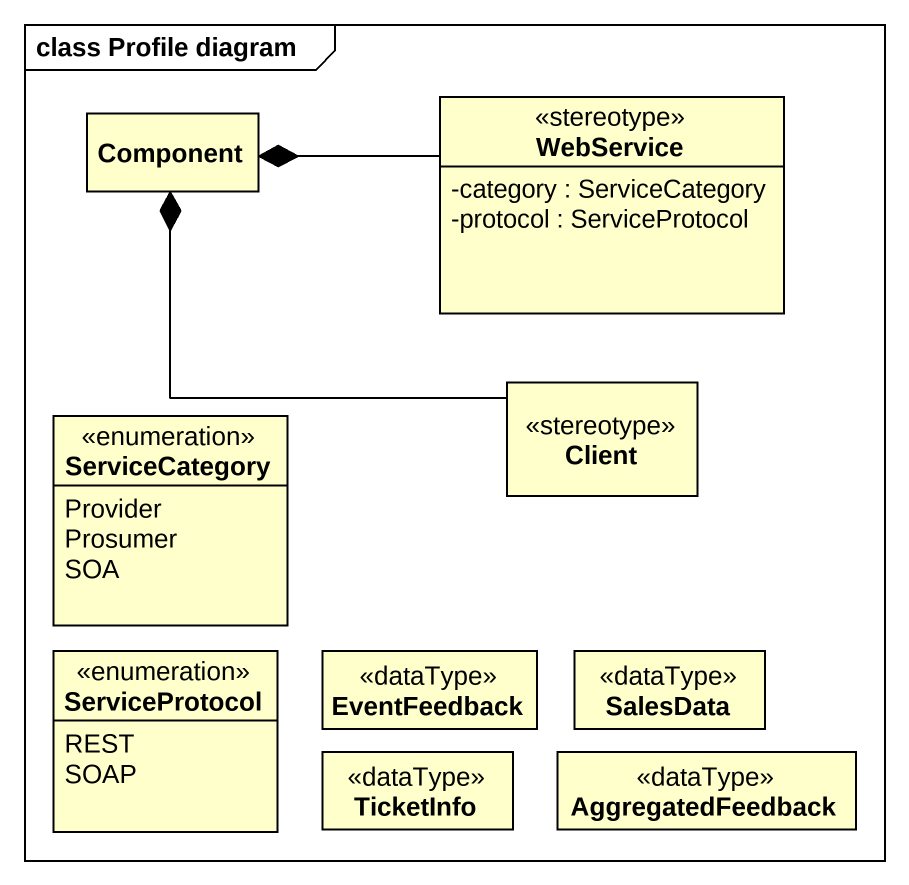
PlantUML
@startuml
mainframe class Profile diagram
hide circle
hide empty members
skinparam classAttributeIconSize 0
class "Component" as Component_
class WebService <<stereotype>> {
  -category : ServiceCategory
  -protocol : ServiceProtocol
}
enum ServiceCategory {
  Provider
  Prosumer
  SOA
}
class Client <<stereotype>>
enum ServiceProtocol {
  REST
  SOAP
}
class EventFeedback <<dataType>>
class SalesData <<dataType>>
class TicketInfo <<dataType>>
class AggregatedFeedback <<dataType>>
WebService -left-* Component_
Client -up-* Component_
@enduml
